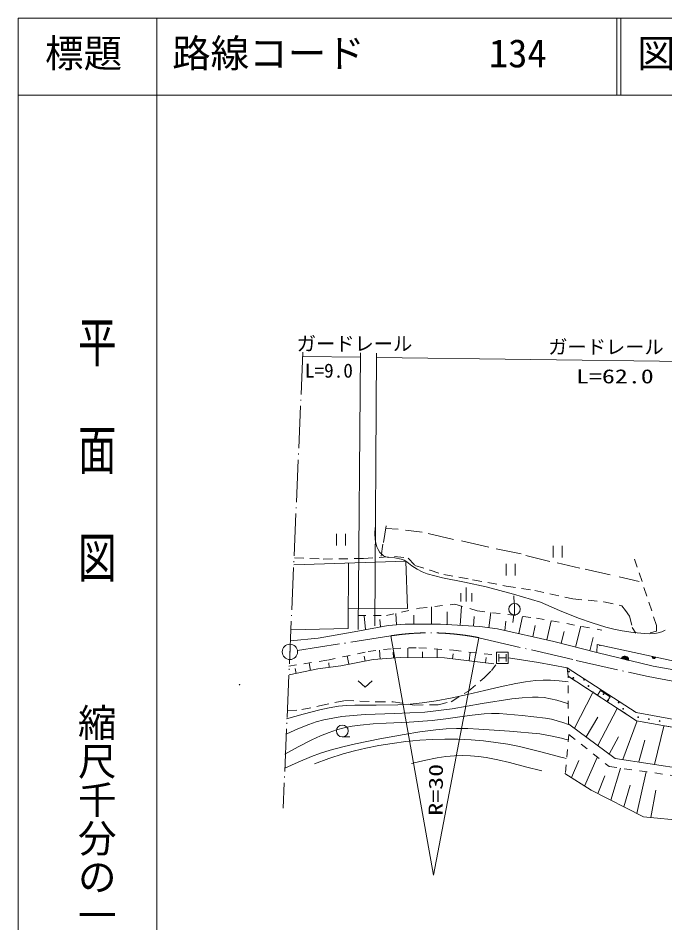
# Model space of a CAD drawing. Units: millimetres, scale not verified. Extents: x 40000 to 680000, y 20000 to 380000.
# Drawn here: x 40000 to 123984, y 262489 to 380000 of the extents above; entities that cross this region are included whole.
import ezdxf
from ezdxf.enums import TextEntityAlignment as Align

# ---------------------------------------------------------------- set-up
doc = ezdxf.new("R2010")
doc.units = ezdxf.units.MM
doc.header["$LTSCALE"] = 1000
for name, pattern in [('USER1', [7.000001, 5.508197, -0.688525, 0.114754, -0.688525]), ('USER3', [2, 1.2, -0.8]), ('USER4', [2, 1, -1])]:
    doc.linetypes.add(name, pattern=pattern)
for name, color, linetype, lineweight in [('S-SUV', 7, 'Continuous', 13), ('S-SUV-HICN', 1, 'Continuous', 13), ('S-SUV-LWCN', 7, 'Continuous', 13)]:
    doc.layers.add(name, color=color, linetype=linetype, lineweight=lineweight)
doc.styles.add('@ＭＳ ゴシック', font='')
doc.styles.add('ＭＳ ゴシック', font='')
doc.styles.get('@ＭＳ ゴシック').set_extended_font_data('@MS Gothic')
doc.styles.get('ＭＳ ゴシック').set_extended_font_data('MS Gothic')

# ---------------------------------------------------------------- blocks, each defined once
blk = doc.blocks.new('BUHIN124')
at = {"color": 7, "linetype": 'Continuous', "lineweight": 13}
for p, q in [((222, 918), (-944, -26)), ((-219, -921), (946, 23))]:
    blk.add_line(p, q, dxfattribs=at)
blk = doc.blocks.new('BUHIN126')
at = {"color": 7, "linetype": 'Continuous', "lineweight": 13}
blk.add_lwpolyline([(234, -968), (329, 266), (-899, 430)], dxfattribs=at)
blk = doc.blocks.new('BUHIN127')
at = {"color": 7, "linetype": 'Continuous', "lineweight": 13}
for p, q in [((-699, -566), (699, 566)), ((-596, 443), (243, 1123)), ((310, -676), (1149, 4))]:
    blk.add_line(p, q, dxfattribs=at)
blk = doc.blocks.new('BUHIN130')
at = {"color": 7, "linetype": 'Continuous', "lineweight": 13}
blk.add_line((-580, -470), (580, 470), dxfattribs=at)
blk.add_circle((0, 0), 746, dxfattribs=at)
blk = doc.blocks.new('BUHIN132')
at = {"color": 7, "linetype": 'Continuous', "lineweight": 13}
for radius in [995, 30]:
    blk.add_circle((0, 0), radius, dxfattribs=at)

msp = doc.modelspace()

# ---------------------------------------------------------------- linework, layer by layer
at = {"layer": 'S-SUV'}
for p, q in [((40000, 380000), (40000, 20000)), ((680000, 380000), (40000, 380000)), ((58000, 380000), (58000, 370000)), ((117750, 380000), (117750, 370000)), ((118250, 380000), (118250, 370000)), ((40000, 370000), (680000, 370000)), ((58000, 370000), (58000, 20000)), ((84454, 336527), (84159, 300589)), ((86540, 336499), (86335, 301054)), ((76966, 336062), (84449, 335962)), ((86537, 335934), (153794, 335034)), ((87447, 311911), (87782, 314045)), ((87740, 313711), (89330, 313627)), ((90292, 313501), (92468, 313250)), ((93263, 313041), (96527, 312288)), ((87154, 310112), (87363, 311660)), ((97573, 312121), (101129, 311284)), ((102092, 311075), (105313, 310405)), ((90325, 309468), (75787, 308994)), ((82873, 300713), (82903, 309226)), ((90561, 303328), (90325, 309468)), ((105941, 310196), (109037, 309443)), ((110000, 309234), (112929, 308564)), ((113640, 308439), (116862, 307685)), ((118033, 307434), (120627, 306849)), ((104427, 303977), (104386, 304976)), ((82882, 303261), (90561, 303328)), ((93699, 301304), (93699, 303534)), ((97409, 301135), (97573, 303621)), ((85096, 300579), (84929, 302350)), ((89144, 301220), (89034, 302683)), ((91405, 301304), (91405, 302443)), ((95700, 301248), (95706, 302874)), ((99119, 301023), (99202, 302288)), ((101120, 300815), (101384, 302808)), ((104356, 302485), (104219, 301494)), ((105008, 300056), (105506, 302302)), ((88031, 301135), (84118, 300393)), ((87053, 300950), (86980, 301914)), ((90258, 301304), (88031, 301135)), ((94846, 301304), (90258, 301304)), ((99973, 300967), (94846, 301304)), ((102267, 300663), (99973, 300967)), ((103181, 300461), (103342, 301696)), ((106836, 299651), (107157, 301102)), ((108663, 299246), (109214, 301732)), ((112360, 298318), (113066, 301026)), ((75418, 300545), (82873, 300713)), ((78947, 299487), (84118, 300393)), ((88414, 299778), (93948, 268674)), ((109577, 299044), (102267, 300663)), ((110505, 298802), (110907, 300344)), ((75360, 299132), (78947, 299487)), ((99844, 299530), (93948, 268674)), ((115143, 297593), (109577, 299044)), ((114215, 297835), (114660, 299542)), ((115143, 297593), (115210, 298647)), ((115210, 298647), (125422, 296425)), ((86994, 296750), (86906, 297908)), ((88765, 296885), (88708, 297631)), ((90601, 296947), (90608, 298191)), ((92501, 296935), (92505, 297692)), ((94401, 296924), (94408, 298055)), ((96420, 296789), (96500, 297452)), ((98556, 296531), (98692, 297652)), ((102417, 297385), (102417, 296448)), ((103355, 297385), (103355, 296448)), ((122448, 295816), (115143, 297593)), ((77987, 295274), (77785, 296247)), ((80407, 295670), (80328, 296250)), ((86108, 296682), (81891, 295873)), ((82946, 296075), (82738, 297155)), ((85054, 296480), (84925, 297150)), ((89650, 296952), (86108, 296682)), ((95352, 296918), (89650, 296952)), ((101761, 296143), (95352, 296918)), ((100693, 296272), (100775, 296955)), ((102417, 296917), (103355, 296917)), ((107557, 296301), (103664, 296930)), ((111304, 295601), (107557, 296301)), ((118349, 296878), (119272, 296653)), ((119262, 296720), (118388, 296932)), ((118439, 296984), (119238, 296790)), ((119209, 296861), (118502, 297033)), ((118575, 297080), (119163, 296937)), ((119064, 297025), (118702, 297113)), ((122795, 296964), (122331, 297065)), ((122336, 297032), (122776, 296937)), ((122751, 296910), (122349, 296997)), ((122365, 296962), (122720, 296885)), ((122684, 296861), (122389, 296925)), ((122439, 296882), (122621, 296842)), ((78923, 295468), (75178, 294692)), ((76114, 294886), (75982, 295527)), ((81891, 295873), (78923, 295468)), ((111414, 294537), (111304, 295601)), ((111304, 295601), (120262, 289796)), ((129292, 294598), (122448, 295816)), ((120294, 288747), (111414, 294537)), ((112245, 287759), (114582, 292346)), ((115257, 285530), (117790, 290351)), ((113751, 286644), (115287, 289216)), ((120262, 289796), (140328, 286106)), ((117516, 283857), (111492, 288317)), ((118539, 283701), (120372, 288747)), ((140401, 285109), (120294, 288747)), ((122631, 283075), (123854, 288043)), ((82093, 286654), (83088, 286654)), ((116763, 284415), (117947, 286674)), ((120585, 283388), (121389, 286204)), ((111844, 281354), (112822, 283583)), ((113565, 280258), (115208, 283975)), ((137975, 280728), (117516, 283857)), ((116964, 278420), (118220, 282566)), ((120348, 276698), (121546, 282097)), ((114426, 279711), (110983, 281901)), ((115272, 279280), (116186, 281588)), ((121194, 276268), (114426, 279711)), ((118656, 277559), (119472, 280376)), ((122167, 276175), (122797, 279747)), ((128978, 275525), (121194, 276268))]:
    msp.add_line(p, q, dxfattribs=at)
at = {"layer": 'S-SUV', "linetype": 'USER1'}
for p, q in [((76991, 336627), (74410, 277399)), ((76282, 297849), (88414, 299778)), ((99844, 299530), (112445, 296584)), ((112445, 296584), (121830, 294478)), ((121830, 294478), (132325, 292519))]:
    msp.add_line(p, q, dxfattribs=at)
at = {"layer": 'S-SUV', "linetype": 'USER3'}
for p, q in [((75883, 309897), (79627, 309739)), ((79627, 309739), (84869, 309818)), ((84869, 309818), (88889, 310094)), ((88889, 310094), (90662, 309858)), ((90662, 309858), (91529, 308912)), ((122893, 301108), (120056, 309739)), ((91529, 308912), (93500, 308281)), ((93500, 308281), (95273, 307729)), ((95273, 307729), (99017, 307059)), ((99017, 307059), (103392, 306232)), ((103392, 306232), (107097, 305641)), ((107097, 305641), (112016, 304577)), ((112016, 304577), (116075, 304182)), ((116075, 304182), (118401, 303670)), ((118401, 303670), (118873, 303079)), ((118873, 303079), (119386, 302330)), ((119386, 302330), (119740, 300872)), ((119740, 300872), (120213, 300123)), ((122893, 300360), (122893, 301108)), ((122066, 300163), (122893, 300360)), ((100515, 294330), (101461, 295276)), ((101461, 295276), (102013, 295985)), ((98466, 292596), (100515, 294330)), ((96219, 291216), (98466, 292596)), ((76829, 290192), (79154, 290664)), ((79154, 290664), (82386, 291374)), ((82386, 291374), (86524, 291216)), ((86524, 291216), (88692, 291216)), ((88692, 291216), (91411, 290783)), ((91411, 290783), (94564, 290822)), ((94564, 290822), (96219, 291216)), ((75016, 290034), (76829, 290192))]:
    msp.add_line(p, q, dxfattribs=at)
at = {"layer": 'S-SUV', "linetype": 'USER4'}
for p, q in [((87818, 302417), (92136, 303362)), ((92136, 303362), (96724, 303868)), ((96724, 303868), (99625, 303024)), ((84136, 302394), (87818, 302417)), ((99625, 303024), (107317, 302080)), ((107317, 302080), (115784, 300528)), ((80171, 296615), (85467, 297728)), ((85467, 297728), (88706, 298133)), ((88706, 298133), (92012, 298234)), ((92012, 298234), (96532, 297897)), ((96532, 297897), (101896, 297290)), ((75145, 295839), (80171, 296615)), ((111453, 288317), (111414, 294537)), ((111414, 294537), (120294, 288747)), ((120294, 288747), (140401, 285109)), ((111062, 282019), (111531, 286948)), ((111531, 286948), (116734, 282801)), ((116734, 282801), (137428, 279867))]:
    msp.add_line(p, q, dxfattribs=at)
at = {"layer": 'S-SUV'}
for points in [[(102136, 296167), (102136, 297667), (103636, 297667), (103636, 296167)], [(118310, 296823), (118376, 296925), (118455, 297006), (118575, 297090), (118696, 297122), (118819, 297131), (118970, 297094), (119075, 297030), (119168, 296946), (119237, 296816), (119272, 296707), (119281, 296586)], [(122814, 296992), (122782, 296940), (122744, 296899), (122684, 296855), (122624, 296838), (122563, 296832), (122487, 296849), (122434, 296879), (122386, 296920), (122350, 296984), (122331, 297038), (122325, 297099)]]:
    msp.add_lwpolyline(points, close=True, dxfattribs=at)
msp.add_lwpolyline([(116482, 291232), (116892, 291860), (115635, 292680), (115226, 292051)], dxfattribs=at)
for centre, radius in [((111529, 295152), 49.8), ((112099, 294331), 49.8), ((113491, 294079), 49.8), ((68753, 293441), 31.3), ((68753, 293441), 25), ((68753, 293441), 18.8), ((68753, 293441), 12.5), ((68753, 293441), 6.3), ((114061, 293257), 49.8), ((116022, 292184), 49.8), ((116592, 291362), 49.8), ((117984, 291110), 49.8), ((118554, 290289), 49.8), ((120515, 289215), 49.8), ((82093, 287419), 765), ((121907, 288963), 49.8), ((123298, 288712), 49.8)]:
    msp.add_circle(centre, radius, dxfattribs=at)
at = {"layer": 'S-SUV', "linetype": 'USER1'}
msp.add_arc((93429, 267324), 32838, 78.73399, 98.78333, dxfattribs=at)
at = {"layer": 'S-SUV'}
for centre, start, end in [((115547, 298568), 161.7032, 353.7506), ((114631, 292436), 330.49242, 143.30022), ((119124, 289467), 13.38763, 100.40501), ((119945, 290037), 183.59918, 290.51434)]:
    msp.add_arc(centre, 49.8, start, end, dxfattribs=at)
at = {"layer": 'S-SUV-HICN'}
msp.add_lwpolyline([(74642, 282567), (76349, 283358), (78076, 284092), (79275, 284532), (80504, 284918), (82148, 285356), (83819, 285738), (86966, 286381), (90121, 286965), (92169, 287296), (94225, 287569), (95578, 287692), (96944, 287757), (98388, 287738), (99843, 287659), (103797, 287381), (107748, 287042), (109150, 286786), (110554, 286468), (110982, 286364), (111410, 286260)], dxfattribs=at)
at = {"layer": 'S-SUV-LWCN'}
for points in [[(86365, 313850), (86339, 313063), (86374, 312283), (86452, 311810), (86591, 311344), (86761, 310967), (86989, 310610), (87211, 310364), (87466, 310172), (87763, 310039), (88087, 309962), (88924, 309885), (89742, 309749), (90113, 309588), (90468, 309368), (91126, 308865), (91816, 308413), (92455, 308104), (93128, 307845), (94103, 307555), (95096, 307323), (97942, 306752), (100767, 306124), (104306, 305164), (107823, 304147), (110293, 303083), (112786, 302076), (114533, 301467), (116306, 300913), (117358, 300633), (118418, 300414), (119876, 300212), (121376, 300066), (122028, 300043), (122666, 300081), (123121, 300163), (123569, 300307), (124026, 300525)], [(74856, 288989), (77007, 289609), (79186, 290174), (80378, 290430), (81589, 290628), (82649, 290735), (83714, 290782), (86512, 290762), (89325, 290802), (90891, 290910), (92451, 291078), (94299, 291342), (96147, 291666), (98356, 292142), (100555, 292677), (102579, 293165), (104613, 293594), (105895, 293808), (107186, 293961), (108163, 294023), (109140, 294025), (110272, 293943), (111410, 293806)], [(74910, 287063), (76309, 287690), (77735, 288265), (78700, 288585), (79691, 288851), (80845, 289092), (82014, 289275), (83522, 289439), (85045, 289544), (88931, 289679), (92811, 289874), (94598, 290057), (96377, 290300), (100245, 290976), (104120, 291591), (105445, 291737), (106775, 291823), (107542, 291818), (108313, 291752), (109136, 291607), (109960, 291399), (110655, 291193), (111357, 290969)], [(74642, 284387), (76381, 285351), (78149, 286262), (79259, 286772), (80403, 287231), (81361, 287555), (82334, 287821), (83370, 288032), (84428, 288185), (86113, 288341), (87811, 288437), (90783, 288581), (93752, 288784), (95551, 288979), (97356, 289234), (98939, 289473), (100535, 289651), (101488, 289695), (102452, 289678), (105453, 289413), (108459, 289088), (109240, 288942), (110008, 288738), (110738, 288499), (111464, 288240)], [(78496, 283156), (80343, 283827), (82209, 284442), (83662, 284846), (85141, 285195), (86838, 285528), (88557, 285804), (90353, 286034), (92155, 286204), (93783, 286305), (95423, 286346), (97113, 286332), (98811, 286257), (100425, 286124), (102032, 285931), (103571, 285688), (105098, 285386), (107873, 284716), (110632, 283988), (110882, 283921), (111143, 283851)], [(91073, 283209), (92726, 283600), (94403, 283934), (95524, 284095), (96663, 284197), (97704, 284233), (98743, 284209), (99768, 284121), (100795, 283972), (102306, 283669), (103806, 283306), (105893, 282776), (107985, 282246)]]:
    msp.add_lwpolyline(points, dxfattribs=at)

# ---------------------------------------------------------------- block references
at = {"layer": 'S-SUV', "rotation": 231}
for name, p in [('BUHIN124', (81937, 312265)), ('BUHIN124', (110064, 310702)), ('BUHIN124', (103970, 308359)), ('BUHIN127', (98193, 305132)), ('BUHIN130', (104459, 303228)), ('BUHIN132', (75294, 297692)), ('BUHIN126', (85062, 293513))]:
    msp.add_blockref(name, p, dxfattribs=at)

# ---------------------------------------------------------------- texts
at = {"layer": 'S-SUV', "style": 'ＭＳ ゴシック'}
for s, height, p in [('標題', 3666, (43500, 372500)), ('路線コード', 3666, (60000, 372500)), ('134', 3666, (101142, 372500)), ('図面コード', 3666, (120380, 372500)), ('ガードレール', 1833, (76178, 336250)), ('ガードレール', 1833, (108831, 335826)), ('L=9.0', 1833, (77238, 332752))]:
    msp.add_text(s, height=height, dxfattribs=at).set_placement(p, align=Align.BOTTOM_LEFT)
at = {"layer": 'S-SUV'}
for s, height, rotation, style, width, p in [('平  面  図', 3666, 270, '@ＭＳ ゴシック', 1.4, (47277, 341475)), ('R=30', 1833, 89.6, 'ＭＳ ゴシック', 1.35, (95671, 276400))]:
    msp.add_text(s, height=height, rotation=rotation, dxfattribs=dict(at, style=style, width=width)).set_placement(p, align=Align.BOTTOM_LEFT)
at = {"layer": 'S-SUV', "style": 'ＭＳ ゴシック', "width": 1.35}
msp.add_text('L=62.0', height=1833, dxfattribs=at).set_placement((112436, 332010), align=Align.BOTTOM_LEFT)
at = {"layer": 'S-SUV', "style": '@ＭＳ ゴシック'}
msp.add_text('縮尺千分の一', height=3666, rotation=270, dxfattribs=at).set_placement((47277, 291030), align=Align.BOTTOM_LEFT)

doc.saveas('drawing.dxf')
